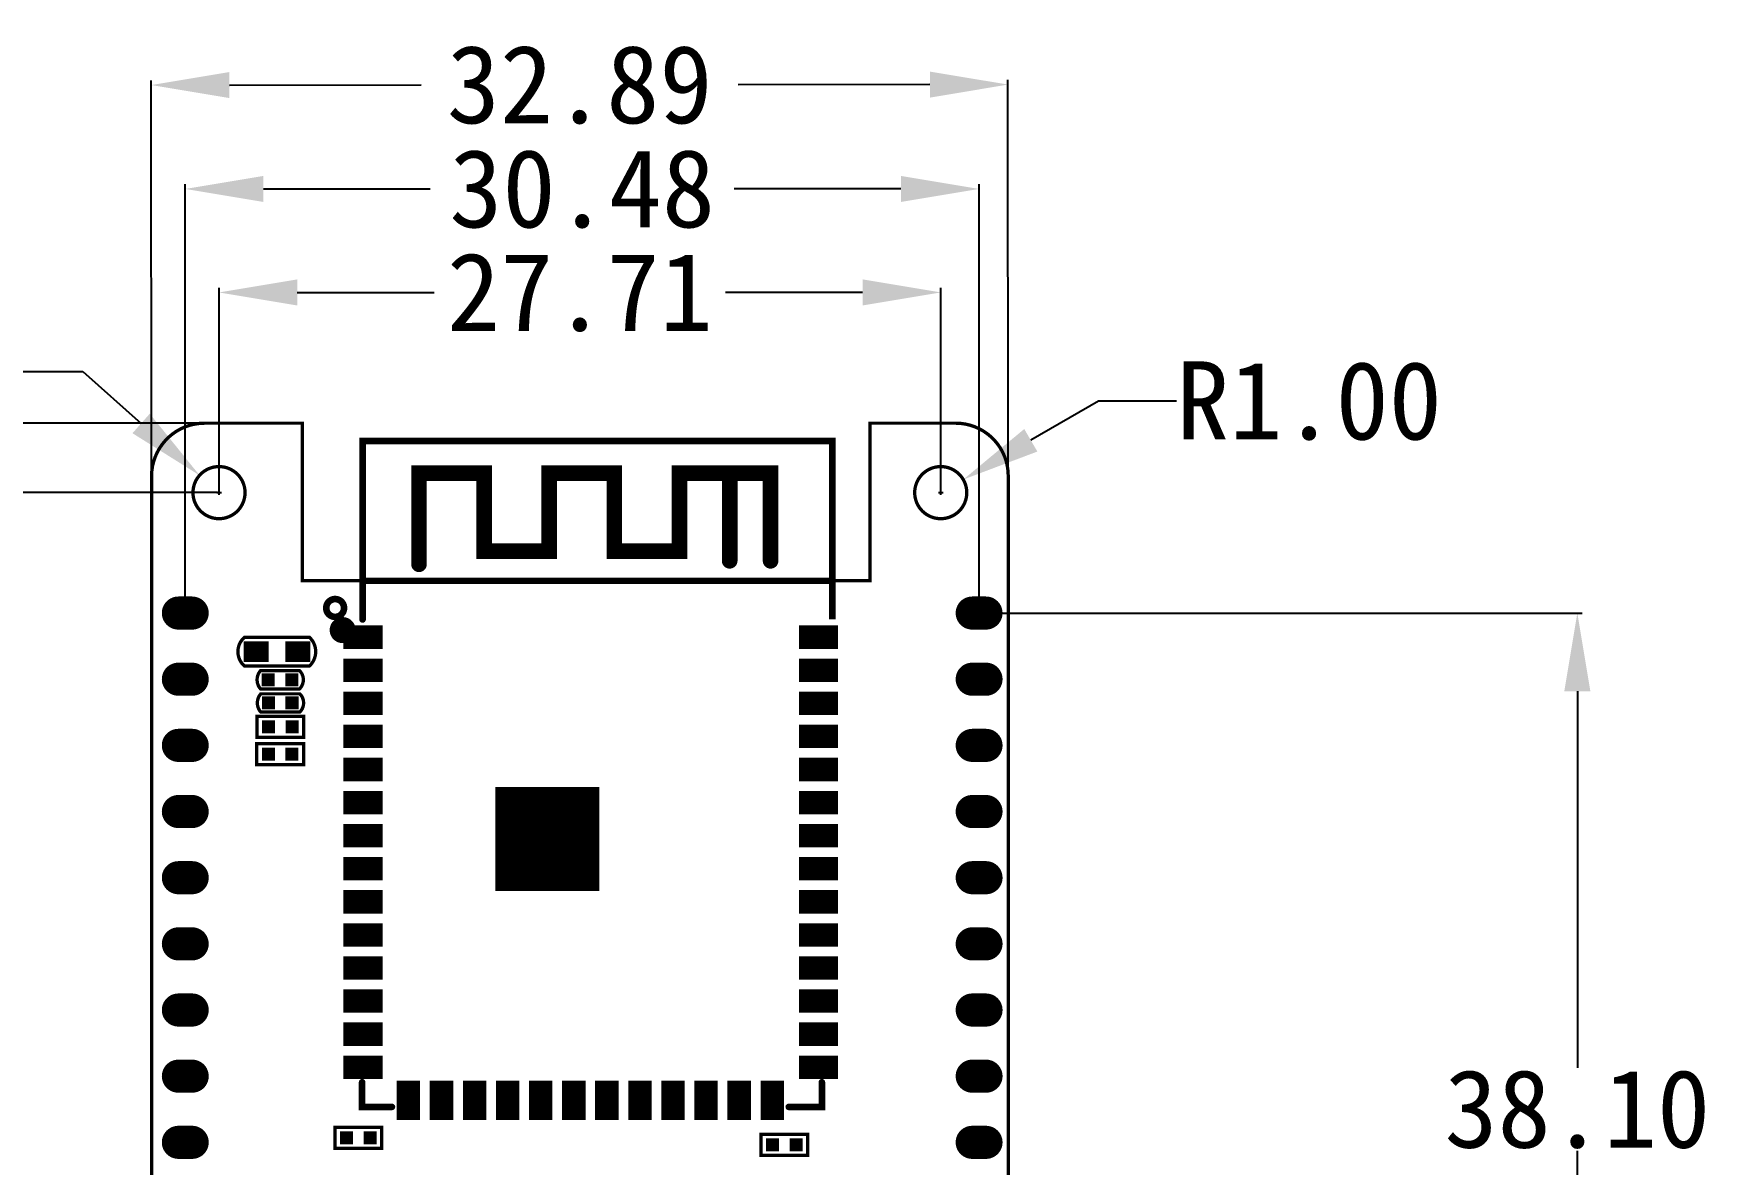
# Model space of a CAD drawing. Extents: x -31 to 69, y 3 to 134.
# Drawn here: x 4.6 to 69, y 91.1 to 134.5 of the extents above; entities that cross this region are included whole.
import ezdxf

# ---------------------------------------------------------------- set-up
doc = ezdxf.new("R2010")
doc.units = 0
doc.header["$MEASUREMENT"] = 0
doc.layers.get('0').update_dxf_attribs({"linetype": 'CONTINUOUS'})
doc.layers.get('Defpoints').update_dxf_attribs({"linetype": 'CONTINUOUS'})
for name, color, linetype in [('BOARD_CUTOUT_00', 254, 'CONTINUOUS'), ('BOARD_OUTLINE_00', 254, 'CONTINUOUS'), ('DRIL_PLTE_THRU_01', 16, 'CONTINUOUS'), ('DRIL_PLTE_THRU_02', 96, 'CONTINUOUS'), ('DRIL_PLTE_THRU_03', 56, 'CONTINUOUS'), ('DRIL_PLTE_THRU_04', 176, 'CONTINUOUS'), ('DRIL_SYMBOL', 254, 'CONTINUOUS'), ('PADS_BOT', 5, 'CONTINUOUS'), ('PADS_INNER', 1, 'CONTINUOUS'), ('PADS_TOP', 1, 'CONTINUOUS'), ('PART_TOP_2DLINE_120', 6, 'CONTINUOUS'), ('PART_TOP_2DLINE_126', 254, 'CONTINUOUS')]:
    doc.layers.add(name, color=color, linetype=linetype)
doc.dimstyles.get("Standard").update_dxf_attribs({"dimtxt": 3, "dimasz": 3, "dimexe": 0.18, "dimexo": 0.0625, "dimgap": 0.09, "dimtad": 0, "dimtih": 1, "dimtoh": 1, "dimzin": 0, "dimdsep": 46, "dimtxsty": 'Standard', "dimcen": 0.09, "dimclrd": 3, "dimclre": 3, "dimclrt": 3, "dimadec": 0, "dimazin": 0, "dimtfac": 1, "dimtofl": 0, "dimtmove": 0, "dimatfit": 3, "dimfxl": 1, "dimtolj": 1, "dimtzin": 0, "dimarcsym": 0})

# ---------------------------------------------------------------- blocks, each defined once
blk = doc.blocks.new('SMOOTH_0$127')
at = {"const_width": 0.0635}
blk.add_lwpolyline([(-0.03175, 0, 1), (0.03175, 0, 1)], format="xyb", close=True, dxfattribs=at)
blk = doc.blocks.new('BOARD_95')
at = {"layer": 'BOARD_CUTOUT_00', "const_width": 0.127}
for points in [[(-24.756, -2.667, 1), (-26.756, -2.667, 1)], [(2.956, -2.667, 1), (0.956, -2.667, 1)]]:
    blk.add_lwpolyline(points, format="xyb", close=True, dxfattribs=at)
at = {"layer": 'BOARD_OUTLINE_00', "const_width": 0.127}
blk.add_lwpolyline([(-0.762, 0), (2.528, 0, -0.414214), (4.547, -2.018), (4.547, -108.509, -0.414214), (2.515, -110.541), (-26.314, -110.541, -0.414214), (-28.346, -108.509), (-28.346, -2.038, -0.414214), (-26.309, 0), (-22.555, 0), (-22.555, -6.045), (-0.762, -6.045)], format="xyb", close=True, dxfattribs=at)
at = {"layer": 'BOARD_OUTLINE_00'}
for p in [(-0.762, 0), (2.528, 0)]:
    blk.add_blockref('SMOOTH_0$127', p, dxfattribs=at)
blk = doc.blocks.new('DRIL_SYMBOL_0$899922')
at = {"layer": 'DRIL_SYMBOL', "const_width": 0.0508}
for points in [[(-0.254, 0), (0.254, 0)], [(0, -0.254), (0, 0.254)]]:
    blk.add_lwpolyline(points, dxfattribs=at)
blk = doc.blocks.new('DRIL_HOLE_0$899922')
at = {"const_width": 0.44996}
blk.add_lwpolyline([(-0.22498, 0, 1), (0.22498, 0, 1)], format="xyb", close=True, dxfattribs=at)
blk.add_blockref('DRIL_SYMBOL_0$899922', (0, 0))
blk = doc.blocks.new('PAD_0')
at = {"const_width": 0.635}
blk.add_lwpolyline([(-0.265, -0.318), (0.265, -0.318, 1), (0.265, 0.318), (-0.265, 0.318, 1)], format="xyb", close=True, dxfattribs=at)
blk = doc.blocks.new('STK_TOP_684')
at = {"layer": 'DRIL_PLTE_THRU_01'}
blk.add_blockref('DRIL_HOLE_0$899922', (0, 0), dxfattribs=at)
at = {"layer": 'DRIL_PLTE_THRU_02'}
blk.add_blockref('DRIL_HOLE_0$899922', (0, 0), dxfattribs=at)
at = {"layer": 'DRIL_PLTE_THRU_03'}
blk.add_blockref('DRIL_HOLE_0$899922', (0, 0), dxfattribs=at)
at = {"layer": 'DRIL_PLTE_THRU_04'}
blk.add_blockref('DRIL_HOLE_0$899922', (0, 0), dxfattribs=at)
at = {"layer": 'PADS_BOT', "rotation": 90}
blk.add_blockref('PAD_0', (0, 0), dxfattribs=at)
at = {"layer": 'PADS_INNER', "rotation": 90}
blk.add_blockref('PAD_0', (0, 0), dxfattribs=at)
at = {"layer": 'PADS_TOP', "rotation": 90}
blk.add_blockref('PAD_0', (0, 0), dxfattribs=at)
blk = doc.blocks.new('SYM_TOP_17')
for p in [(0, 0), (2.54, 0), (5.08, 0), (7.62, 0), (10.16, 0), (12.7, 0), (15.24, 0), (17.78, 0), (20.32, 0), (22.86, 0), (25.4, 0), (27.94, 0), (30.48, 0), (33.02, 0), (35.56, 0), (38.1, 0)]:
    blk.add_blockref('STK_TOP_684', p)
blk = doc.blocks.new('PART_TOP_0')
blk.add_blockref('SYM_TOP_17', (0, 0))
blk = doc.blocks.new('PART_TOP_1')
blk.add_blockref('SYM_TOP_17', (0, 0))
blk = doc.blocks.new('PART_BODY_TOP_58')
at = {"layer": 'PART_TOP_2DLINE_126', "const_width": 0.127}
blk.add_lwpolyline([(0.755, -0.347, 0.414214), (0.755, 0.353), (-0.745, 0.353, 0.373387), (-0.745, -0.347)], format="xyb", close=True, dxfattribs=at)
at = {"layer": 'PART_TOP_2DLINE_126'}
for p in [(-0.745, 0.353), (0.755, 0.353), (-0.745, -0.347), (0.755, -0.347)]:
    blk.add_blockref('SMOOTH_0$127', p, dxfattribs=at)
blk = doc.blocks.new('DRIL_HOLE_0')
blk.add_lwpolyline([(0, 0, 1), (0, 0, 1)], format="xyb", close=True)
blk = doc.blocks.new('PAD_2')
blk.add_lwpolyline([(0, 0, 1), (0, 0, 1)], format="xyb", close=True)
blk = doc.blocks.new('PAD_6')
at = {"const_width": 0.5}
blk.add_lwpolyline([(-0.25, 0), (0.25, 0)], dxfattribs=at)
blk = doc.blocks.new('STK_TOP_6')
at = {"layer": 'DRIL_PLTE_THRU_01'}
blk.add_blockref('DRIL_HOLE_0', (0, 0), dxfattribs=at)
at = {"layer": 'DRIL_PLTE_THRU_02'}
blk.add_blockref('DRIL_HOLE_0', (0, 0), dxfattribs=at)
at = {"layer": 'DRIL_PLTE_THRU_03'}
blk.add_blockref('DRIL_HOLE_0', (0, 0), dxfattribs=at)
at = {"layer": 'DRIL_PLTE_THRU_04'}
blk.add_blockref('DRIL_HOLE_0', (0, 0), dxfattribs=at)
at = {"layer": 'PADS_BOT'}
blk.add_blockref('PAD_2', (0, 0), dxfattribs=at)
at = {"layer": 'PADS_INNER'}
blk.add_blockref('PAD_2', (0, 0), dxfattribs=at)
at = {"layer": 'PADS_TOP'}
blk.add_blockref('PAD_6', (0, 0), dxfattribs=at)
blk = doc.blocks.new('SYM_TOP_3')
for name, p in [('STK_TOP_6', (-0.445, 0.003)), ('PART_BODY_TOP_58', (0, 0)), ('STK_TOP_6', (0.455, 0.003))]:
    blk.add_blockref(name, p)
blk = doc.blocks.new('PART_TOP_17')
blk.add_blockref('SYM_TOP_3', (0, 0))
blk = doc.blocks.new('PART_TOP_20')
blk.add_blockref('SYM_TOP_3', (0, 0))
blk = doc.blocks.new('PART_BODY_TOP_64')
at = {"layer": 'PART_TOP_2DLINE_126', "const_width": 0.127}
blk.add_lwpolyline([(1.238, -0.559, 0.432739), (1.238, 0.541), (-1.262, 0.541, 0.450467), (-1.262, -0.559)], format="xyb", close=True, dxfattribs=at)
at = {"layer": 'PART_TOP_2DLINE_126'}
for p in [(-1.262, 0.541), (1.238, 0.541), (-1.262, -0.559), (1.238, -0.559)]:
    blk.add_blockref('SMOOTH_0$127', p, dxfattribs=at)
blk = doc.blocks.new('PAD_7')
at = {"const_width": 0.8}
blk.add_lwpolyline([(-0.48, 0), (0.48, 0)], dxfattribs=at)
blk = doc.blocks.new('STK_TOP_236')
at = {"layer": 'DRIL_PLTE_THRU_01'}
blk.add_blockref('DRIL_HOLE_0', (0, 0), dxfattribs=at)
at = {"layer": 'DRIL_PLTE_THRU_02'}
blk.add_blockref('DRIL_HOLE_0', (0, 0), dxfattribs=at)
at = {"layer": 'DRIL_PLTE_THRU_03'}
blk.add_blockref('DRIL_HOLE_0', (0, 0), dxfattribs=at)
at = {"layer": 'DRIL_PLTE_THRU_04'}
blk.add_blockref('DRIL_HOLE_0', (0, 0), dxfattribs=at)
at = {"layer": 'PADS_BOT'}
blk.add_blockref('PAD_2', (0, 0), dxfattribs=at)
at = {"layer": 'PADS_INNER'}
blk.add_blockref('PAD_2', (0, 0), dxfattribs=at)
at = {"layer": 'PADS_TOP'}
blk.add_blockref('PAD_7', (0, 0), dxfattribs=at)
blk = doc.blocks.new('SYM_TOP_9')
for name, p in [('STK_TOP_236', (-0.812, -0.009)), ('PART_BODY_TOP_64', (0, 0)), ('STK_TOP_236', (0.788, -0.009))]:
    blk.add_blockref(name, p)
blk = doc.blocks.new('PART_TOP_25')
blk.add_blockref('SYM_TOP_9', (0, 0))
blk = doc.blocks.new('SMOOTH_0$254')
at = {"const_width": 0.127}
blk.add_lwpolyline([(-0.0635, 0, 1), (0.0635, 0, 1)], format="xyb", close=True, dxfattribs=at)
blk = doc.blocks.new('SMOOTH_0$5999986667')
at = {"const_width": 0.3}
blk.add_lwpolyline([(-0.15, 0, 1), (0.15, 0, 1)], format="xyb", close=True, dxfattribs=at)
blk = doc.blocks.new('PART_BODY_TOP_109')
at = {"layer": 'PART_TOP_2DLINE_120', "const_width": 0.5}
blk.add_lwpolyline([(-9.276, 9.162, 1), (-9.776, 9.162, 1)], format="xyb", close=True, dxfattribs=at)
at = {"layer": 'PART_TOP_2DLINE_126'}
for points, const_width in [([(-8.763, 9.571), (-8.763, 15.954), (-8.763, 16.42), (9.274, 16.42), (9.271, 15.954), (9.271, 9.571)], 0.254), ([(-6.596, 11.69), (-6.596, 15.19), (-4.097, 15.189), (-4.097, 12.189), (-1.595, 12.189), (-1.595, 15.189), (0.904, 15.189), (0.904, 12.189), (3.403, 12.189), (3.403, 15.189), (6.904, 15.189), (6.904, 11.822)], 0.6), ([(5.334, 15.189), (5.334, 11.822)], 0.6), ([(9.271, 11.054), (-8.763, 11.054)], 0.254), ([(-7.637, -9.143), (-8.78, -9.143), (-8.78, -8.198)], 0.254), ([(8.873, -8.198), (8.873, -9.143), (7.603, -9.143)], 0.254)]:
    blk.add_lwpolyline(points, dxfattribs=dict(at, const_width=const_width))
at = {"layer": 'PART_TOP_2DLINE_126', "const_width": 0.254}
blk.add_lwpolyline([(-9.474, 10.012, 1), (-10.158, 10.012, 1)], format="xyb", close=True, dxfattribs=at)
at = {"layer": 'PART_TOP_2DLINE_126'}
for name, p in [('SMOOTH_0$254', (-8.763, 15.954)), ('SMOOTH_0$5999986667', (-6.596, 15.19)), ('SMOOTH_0$5999986667', (-4.097, 15.189)), ('SMOOTH_0$5999986667', (-1.595, 15.189)), ('SMOOTH_0$5999986667', (0.904, 15.189)), ('SMOOTH_0$5999986667', (3.403, 15.189)), ('SMOOTH_0$5999986667', (5.334, 15.189)), ('SMOOTH_0$5999986667', (6.904, 15.189)), ('SMOOTH_0$5999986667', (-4.097, 12.189)), ('SMOOTH_0$5999986667', (-1.595, 12.189)), ('SMOOTH_0$5999986667', (0.904, 12.189)), ('SMOOTH_0$5999986667', (3.403, 12.189)), ('SMOOTH_0$5999986667', (-6.596, 11.69)), ('SMOOTH_0$5999986667', (5.334, 11.822)), ('SMOOTH_0$5999986667', (6.904, 11.822)), ('SMOOTH_0$254', (-8.763, 11.054)), ('SMOOTH_0$254', (9.271, 11.054)), ('SMOOTH_0$254', (-8.763, 9.571)), ('SMOOTH_0$254', (-8.78, -8.198)), ('SMOOTH_0$254', (8.873, -8.198)), ('SMOOTH_0$254', (-8.78, -9.143)), ('SMOOTH_0$254', (-7.637, -9.143)), ('SMOOTH_0$254', (7.603, -9.143)), ('SMOOTH_0$254', (8.873, -9.143))]:
    blk.add_blockref(name, p, dxfattribs=at)
blk = doc.blocks.new('PAD_26')
at = {"const_width": 0.9}
blk.add_lwpolyline([(-0.75, 0), (0.75, 0)], dxfattribs=at)
blk = doc.blocks.new('STK_TOP_879')
at = {"layer": 'DRIL_PLTE_THRU_01'}
blk.add_blockref('DRIL_HOLE_0', (0, 0), dxfattribs=at)
at = {"layer": 'DRIL_PLTE_THRU_02'}
blk.add_blockref('DRIL_HOLE_0', (0, 0), dxfattribs=at)
at = {"layer": 'DRIL_PLTE_THRU_03'}
blk.add_blockref('DRIL_HOLE_0', (0, 0), dxfattribs=at)
at = {"layer": 'DRIL_PLTE_THRU_04'}
blk.add_blockref('DRIL_HOLE_0', (0, 0), dxfattribs=at)
at = {"layer": 'PADS_BOT'}
blk.add_blockref('PAD_2', (0, 0), dxfattribs=at)
at = {"layer": 'PADS_INNER'}
blk.add_blockref('PAD_2', (0, 0), dxfattribs=at)
at = {"layer": 'PADS_TOP'}
blk.add_blockref('PAD_26', (0, 0), dxfattribs=at)
blk = doc.blocks.new('STK_TOP_880')
at = {"layer": 'DRIL_PLTE_THRU_01'}
blk.add_blockref('DRIL_HOLE_0', (0, 0), dxfattribs=at)
at = {"layer": 'DRIL_PLTE_THRU_02'}
blk.add_blockref('DRIL_HOLE_0', (0, 0), dxfattribs=at)
at = {"layer": 'DRIL_PLTE_THRU_03'}
blk.add_blockref('DRIL_HOLE_0', (0, 0), dxfattribs=at)
at = {"layer": 'DRIL_PLTE_THRU_04'}
blk.add_blockref('DRIL_HOLE_0', (0, 0), dxfattribs=at)
at = {"layer": 'PADS_BOT'}
blk.add_blockref('PAD_2', (0, 0), dxfattribs=at)
at = {"layer": 'PADS_INNER'}
blk.add_blockref('PAD_2', (0, 0), dxfattribs=at)
at = {"layer": 'PADS_TOP', "rotation": 90}
blk.add_blockref('PAD_26', (0, 0), dxfattribs=at)
blk = doc.blocks.new('PAD_27')
at = {"const_width": 3.999992}
blk.add_lwpolyline([(-1.999996, 0), (1.999996, 0)], dxfattribs=at)
blk = doc.blocks.new('STK_TOP_881')
at = {"layer": 'DRIL_PLTE_THRU_01'}
blk.add_blockref('DRIL_HOLE_0', (0, 0), dxfattribs=at)
at = {"layer": 'DRIL_PLTE_THRU_02'}
blk.add_blockref('DRIL_HOLE_0', (0, 0), dxfattribs=at)
at = {"layer": 'DRIL_PLTE_THRU_03'}
blk.add_blockref('DRIL_HOLE_0', (0, 0), dxfattribs=at)
at = {"layer": 'DRIL_PLTE_THRU_04'}
blk.add_blockref('DRIL_HOLE_0', (0, 0), dxfattribs=at)
at = {"layer": 'PADS_BOT'}
blk.add_blockref('PAD_2', (0, 0), dxfattribs=at)
at = {"layer": 'PADS_INNER'}
blk.add_blockref('PAD_2', (0, 0), dxfattribs=at)
at = {"layer": 'PADS_TOP'}
blk.add_blockref('PAD_27', (0, 0), dxfattribs=at)
blk = doc.blocks.new('SYM_TOP_37')
for name, p in [('PART_BODY_TOP_109', (0, 0)), ('STK_TOP_879', (-8.746, 8.89)), ('STK_TOP_879', (8.746, 8.89)), ('STK_TOP_879', (-8.746, 7.62)), ('STK_TOP_879', (8.746, 7.62)), ('STK_TOP_879', (-8.746, 6.35)), ('STK_TOP_879', (8.746, 6.35)), ('STK_TOP_879', (-8.746, 5.08)), ('STK_TOP_879', (8.746, 5.08)), ('STK_TOP_879', (-8.746, 3.81)), ('STK_TOP_879', (8.746, 3.81)), ('STK_TOP_879', (-8.746, 2.54)), ('STK_TOP_881', (-1.668, 1.143)), ('STK_TOP_879', (8.746, 2.54)), ('STK_TOP_879', (-8.746, 1.27)), ('STK_TOP_879', (8.746, 1.27)), ('STK_TOP_879', (-8.746, 0)), ('STK_TOP_879', (8.746, 0)), ('STK_TOP_879', (-8.746, -1.27)), ('STK_TOP_879', (8.746, -1.27)), ('STK_TOP_879', (-8.746, -2.54)), ('STK_TOP_879', (8.746, -2.54)), ('STK_TOP_879', (-8.746, -3.81)), ('STK_TOP_879', (8.746, -3.81)), ('STK_TOP_879', (-8.746, -5.08)), ('STK_TOP_879', (8.746, -5.08)), ('STK_TOP_879', (-8.746, -6.35)), ('STK_TOP_879', (8.746, -6.35)), ('STK_TOP_879', (-8.746, -7.62)), ('STK_TOP_880', (-7.002, -8.89)), ('STK_TOP_880', (-5.732, -8.89)), ('STK_TOP_880', (-4.462, -8.89)), ('STK_TOP_880', (-3.192, -8.89)), ('STK_TOP_880', (-1.922, -8.89)), ('STK_TOP_880', (-0.652, -8.89)), ('STK_TOP_880', (0.618, -8.89)), ('STK_TOP_880', (1.888, -8.89)), ('STK_TOP_880', (3.158, -8.89)), ('STK_TOP_880', (4.428, -8.89)), ('STK_TOP_880', (5.698, -8.89)), ('STK_TOP_880', (6.968, -8.89)), ('STK_TOP_879', (8.746, -7.62))]:
    blk.add_blockref(name, p)
blk = doc.blocks.new('PART_TOP_48')
blk.add_blockref('SYM_TOP_37', (0, 0))
blk = doc.blocks.new('PART_BODY_TOP_62')
at = {"layer": 'PART_TOP_2DLINE_126', "const_width": 0.127}
blk.add_lwpolyline([(-0.898, 0.408), (-0.898, -0.392), (0.902, -0.392), (0.902, 0.408)], close=True, dxfattribs=at)
at = {"layer": 'PART_TOP_2DLINE_126'}
for p in [(-0.898, 0.408), (0.902, 0.408), (-0.898, -0.392), (0.902, -0.392)]:
    blk.add_blockref('SMOOTH_0$127', p, dxfattribs=at)
blk = doc.blocks.new('SYM_TOP_7')
for name, p in [('PART_BODY_TOP_62', (0, 0)), ('STK_TOP_6', (-0.448, 0.008)), ('STK_TOP_6', (0.452, 0.008))]:
    blk.add_blockref(name, p)
blk = doc.blocks.new('PART_TOP_72')
blk.add_blockref('SYM_TOP_7', (0, 0))
blk = doc.blocks.new('PART_TOP_83')
blk.add_blockref('SYM_TOP_7', (0, 0))
blk = doc.blocks.new('PART_TOP_125')
blk.add_blockref('SYM_TOP_7', (0, 0))
blk = doc.blocks.new('PART_TOP_126')
blk.add_blockref('SYM_TOP_7', (0, 0))
blk = doc.blocks.new('*D383')
at = {"color": 3, "linetype": 'Continuous', "lineweight": -2}
for p, q in [((3.462, 121.52), (6.462, 121.52)), ((6.462, 121.52), (8.706, 119.529)), ((11.608, 116.874), (11.788, 116.874)), ((11.698, 116.784), (11.698, 116.964))]:
    blk.add_line(p, q, dxfattribs=at)
at = {"color": 3, "linetype": 'Continuous'}
blk.add_solid([(9.038, 119.903), (8.374, 119.155), (10.95, 117.538)], dxfattribs=at)
at = {"layer": 'Defpoints', "color": 0, "linetype": 'Continuous'}
for p in [(10.95, 117.538), (11.698, 116.874)]:
    blk.add_point(p, dxfattribs=at)
at = {"color": 3, "linetype": 'Continuous', "insert": (-1.628, 121.52), "char_height": 3, "attachment_point": 5}
blk.add_mtext('\\A1;R1.00', dxfattribs=at)
blk = doc.blocks.new('*D384')
at = {"color": 3, "linetype": 'Continuous', "lineweight": -2}
for p, q in [((11.698, 116.936), (11.698, 124.74)), ((14.698, 124.56), (19.963, 124.56)), ((36.409, 124.56), (31.143, 124.56)), ((39.409, 116.936), (39.409, 124.74))]:
    blk.add_line(p, q, dxfattribs=at)
at = {"color": 3, "linetype": 'Continuous'}
for points in [[(14.698, 125.06), (14.698, 124.06), (11.698, 124.56)], [(36.409, 125.06), (36.409, 124.06), (39.409, 124.56)]]:
    blk.add_solid(points, dxfattribs=at)
at = {"layer": 'Defpoints', "color": 0, "linetype": 'Continuous'}
for p in [(39.409, 124.56), (11.698, 116.874), (39.409, 116.874)]:
    blk.add_point(p, dxfattribs=at)
at = {"color": 3, "linetype": 'Continuous', "insert": (25.553, 124.56), "char_height": 3, "attachment_point": 5}
blk.add_mtext('\\A1;27.71', dxfattribs=at)
blk = doc.blocks.new('*D385')
at = {"color": 3, "linetype": 'Continuous', "lineweight": -2}
for p, q in [((11.082, 119.541), (-24.826, 119.543)), ((-24.647, 116.543), (-24.649, 65.862)), ((-24.652, 12.002), (-24.649, 62.682)), ((11.077, 9), (-24.832, 9.002))]:
    blk.add_line(p, q, dxfattribs=at)
at = {"color": 3, "linetype": 'Continuous'}
for points in [[(-25.147, 116.543), (-24.147, 116.543), (-24.646, 119.543)], [(-25.152, 12.002), (-24.152, 12.002), (-24.652, 9.002)]]:
    blk.add_solid(points, dxfattribs=at)
at = {"layer": 'Defpoints', "color": 0, "linetype": 'Continuous'}
for p in [(11.145, 119.541), (-24.652, 9.002), (11.139, 9)]:
    blk.add_point(p, dxfattribs=at)
at = {"color": 3, "linetype": 'Continuous', "insert": (-24.649, 64.272), "char_height": 3, "attachment_point": 5}
blk.add_mtext('\\A1;110.54', dxfattribs=at)
blk = doc.blocks.new('*D387')
at = {"color": 3, "linetype": 'Continuous', "lineweight": -2}
for p, q in [((11.635, 116.874), (-6.839, 116.874)), ((-6.659, 113.874), (-6.659, 65.67)), ((-6.659, 14.286), (-6.659, 62.49)), ((11.635, 11.286), (-6.839, 11.286))]:
    blk.add_line(p, q, dxfattribs=at)
at = {"color": 3, "linetype": 'Continuous'}
for points in [[(-7.159, 113.874), (-6.159, 113.874), (-6.659, 116.874)], [(-7.159, 14.286), (-6.159, 14.286), (-6.659, 11.286)]]:
    blk.add_solid(points, dxfattribs=at)
at = {"layer": 'Defpoints', "color": 0, "linetype": 'Continuous'}
for p in [(-6.659, 116.874), (11.698, 116.874), (11.698, 11.286)]:
    blk.add_point(p, dxfattribs=at)
at = {"color": 3, "linetype": 'Continuous', "insert": (-6.659, 64.08), "char_height": 3, "attachment_point": 5}
blk.add_mtext('\\A1;105.59', dxfattribs=at)
blk = doc.blocks.new('*D388')
at = {"color": 3, "linetype": 'Continuous', "lineweight": -2}
for p, q in [((9.107, 117.566), (9.098, 132.701)), ((42, 117.585), (41.991, 132.72)), ((12.098, 132.522), (19.455, 132.527)), ((38.991, 132.538), (31.635, 132.534))]:
    blk.add_line(p, q, dxfattribs=at)
at = {"color": 3, "linetype": 'Continuous'}
for points in [[(12.098, 133.022), (12.098, 132.022), (9.098, 132.521)], [(38.991, 133.038), (38.991, 132.038), (41.991, 132.54)]]:
    blk.add_solid(points, dxfattribs=at)
at = {"layer": 'Defpoints', "color": 0, "linetype": 'Continuous'}
for p in [(41.991, 132.54), (9.107, 117.503), (42, 117.522)]:
    blk.add_point(p, dxfattribs=at)
at = {"color": 3, "linetype": 'Continuous', "insert": (25.545, 132.53), "char_height": 3, "attachment_point": 5}
blk.add_mtext('\\A1;32.89', dxfattribs=at)
blk = doc.blocks.new('*D389')
at = {"color": 3, "linetype": 'Continuous', "lineweight": -2}
for p, q in [((45.461, 120.391), (42.868, 118.884)), ((48.461, 120.391), (45.461, 120.391)), ((39.319, 116.874), (39.499, 116.874)), ((39.409, 116.784), (39.409, 116.964))]:
    blk.add_line(p, q, dxfattribs=at)
at = {"color": 3, "linetype": 'Continuous'}
blk.add_solid([(42.616, 119.316), (43.119, 118.451), (40.274, 117.376)], dxfattribs=at)
at = {"layer": 'Defpoints', "color": 0, "linetype": 'Continuous'}
for p in [(40.274, 117.376), (39.409, 116.874)]:
    blk.add_point(p, dxfattribs=at)
at = {"color": 3, "linetype": 'Continuous', "insert": (53.551, 120.391), "char_height": 3, "attachment_point": 5}
blk.add_mtext('\\A1;R1.00', dxfattribs=at)
blk = doc.blocks.new('*D392')
at = {"color": 3, "linetype": 'Continuous', "lineweight": -2}
for p, q in [((40.945, 112.251), (64.032, 112.251)), ((63.852, 109.251), (63.852, 94.791)), ((63.852, 77.151), (63.852, 91.611)), ((40.945, 74.151), (64.032, 74.151))]:
    blk.add_line(p, q, dxfattribs=at)
at = {"color": 3, "linetype": 'Continuous'}
for points in [[(63.352, 109.251), (64.352, 109.251), (63.852, 112.251)], [(63.352, 77.151), (64.352, 77.151), (63.852, 74.151)]]:
    blk.add_solid(points, dxfattribs=at)
at = {"layer": 'Defpoints', "color": 0, "linetype": 'Continuous'}
for p in [(40.882, 112.251), (63.852, 112.251), (40.882, 74.151)]:
    blk.add_point(p, dxfattribs=at)
at = {"color": 3, "linetype": 'Continuous', "insert": (63.852, 93.201), "char_height": 3, "attachment_point": 5}
blk.add_mtext('\\A1;38.10', dxfattribs=at)
blk = doc.blocks.new('*D394')
at = {"color": 3, "linetype": 'Continuous', "lineweight": -2}
for p, q in [((10.402, 112.314), (10.402, 128.713)), ((13.402, 128.533), (19.802, 128.533)), ((37.882, 128.533), (31.482, 128.533)), ((40.882, 112.314), (40.882, 128.713))]:
    blk.add_line(p, q, dxfattribs=at)
at = {"color": 3, "linetype": 'Continuous'}
for points in [[(13.402, 129.033), (13.402, 128.033), (10.402, 128.533)], [(37.882, 129.033), (37.882, 128.033), (40.882, 128.533)]]:
    blk.add_solid(points, dxfattribs=at)
at = {"layer": 'Defpoints', "color": 0, "linetype": 'Continuous'}
for p in [(40.882, 128.533), (10.402, 112.251), (40.882, 112.251)]:
    blk.add_point(p, dxfattribs=at)
at = {"color": 3, "linetype": 'Continuous', "insert": (25.642, 128.533), "char_height": 3, "attachment_point": 5}
blk.add_mtext('\\A1;30.48', dxfattribs=at)

msp = doc.modelspace()

# ---------------------------------------------------------------- block references
for name, p in [('BOARD_95', (37.453, 119.541)), ('PART_TOP_48', (25.972, 102.434)), ('PART_TOP_25', (13.933, 110.778)), ('PART_TOP_20', (14.035, 109.686)), ('PART_TOP_17', (14.045, 108.797)), ('PART_TOP_83', (14.05, 107.874)), ('PART_TOP_125', (33.4, 91.83))]:
    msp.add_blockref(name, p)
for name, p, rotation in [('PART_TOP_0', (10.402, 74.151), 90), ('PART_TOP_1', (40.882, 112.251), 270), ('PART_TOP_72', (14.05, 106.84), 180), ('PART_TOP_126', (17.05, 92.11), 180)]:
    msp.add_blockref(name, p, dxfattribs=dict(rotation=rotation))

# ---------------------------------------------------------------- dimensions: what is measured, and where the dimension line sits
at = {"linetype": 'Continuous'}
for p1, p2, distance, picture, middle in [((9.107, 117.503), (42, 117.522), 15.017, '*D388', (25.545, 132.53)), ((11.145, 119.541), (11.139, 9), -35.791, '*D385', (-24.649, 64.272))]:
    dim = msp.add_aligned_dim(p1=p1, p2=p2, distance=distance, dimstyle='Standard', dxfattribs=at)
    dim.commit()
    dim.dimension.update_dxf_attribs({"geometry": picture, "text_midpoint": middle})
for base, p1, p2, picture, middle in [((40.882, 128.533), (10.402, 112.251), (40.882, 112.251), '*D394', (25.642, 128.533)), ((39.409, 124.56), (11.698, 116.874), (39.409, 116.874), '*D384', (25.553, 124.56))]:
    dim = msp.add_linear_dim(base=base, p1=p1, p2=p2, dimstyle='Standard', dxfattribs=at)
    dim.commit()
    dim.dimension.update_dxf_attribs({"geometry": picture, "text_midpoint": middle})
for center, mpoint, picture, middle in [((11.698, 116.874), (10.95, 117.538), '*D383', (-1.628, 121.52)), ((39.409, 116.874), (40.274, 117.376), '*D389', (53.551, 120.391))]:
    dim = msp.add_radius_dim(center=center, mpoint=mpoint, dimstyle='Standard', dxfattribs=at)
    dim.commit()
    dim.dimension.update_dxf_attribs({"geometry": picture, "text_midpoint": middle})
for base, p1, p2, picture, middle in [((-6.659, 116.874), (11.698, 11.286), (11.698, 116.874), '*D387', (-6.659, 64.08)), ((63.852, 112.251), (40.882, 74.151), (40.882, 112.251), '*D392', (63.852, 93.201))]:
    dim = msp.add_linear_dim(base=base, p1=p1, p2=p2, angle=90, dimstyle='Standard', dxfattribs=at)
    dim.commit()
    dim.dimension.update_dxf_attribs({"geometry": picture, "text_midpoint": middle})

doc.saveas('drawing.dxf')
